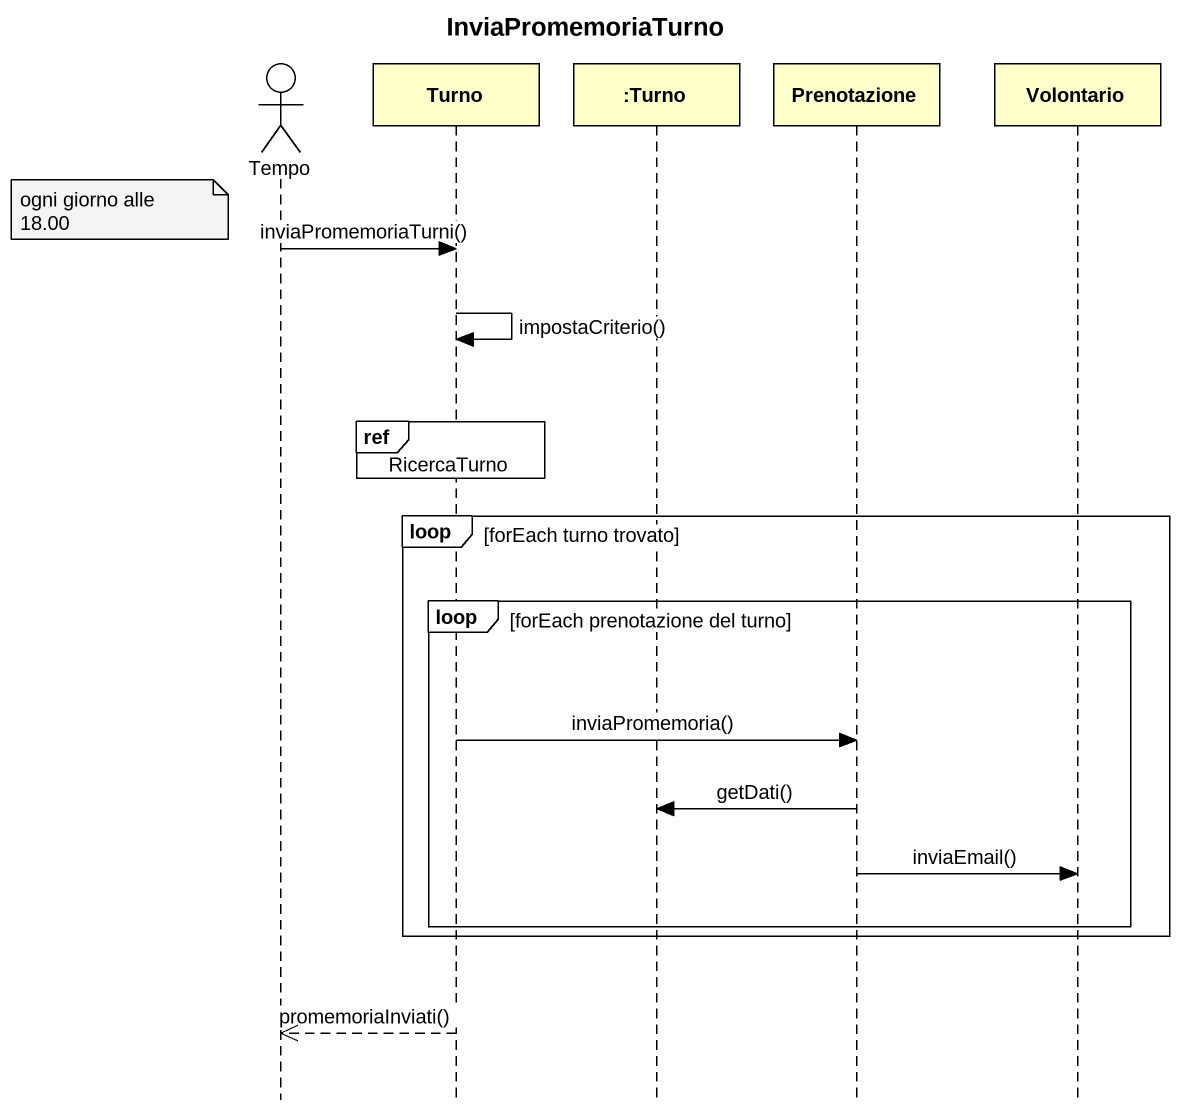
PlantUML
@startuml
title InviaPromemoriaTurno
hide footbox
actor Tempo
participant Turno
participant ":Turno" as Turno_2
participant Prenotazione
participant Volontario

note left of Tempo : ogni giorno alle 18.00
Tempo -> Turno : inviaPromemoriaTurni()
Turno -> Turno : impostaCriterio()
ref over Turno : RicercaTurno
loop forEach turno trovato
  loop forEach prenotazione del turno
    Turno -> Prenotazione : inviaPromemoria()
    Prenotazione -> Turno_2 : getDati()
    Prenotazione -> Volontario : inviaEmail()
  end
end
Turno -->> Tempo : promemoriaInviati()
@enduml
